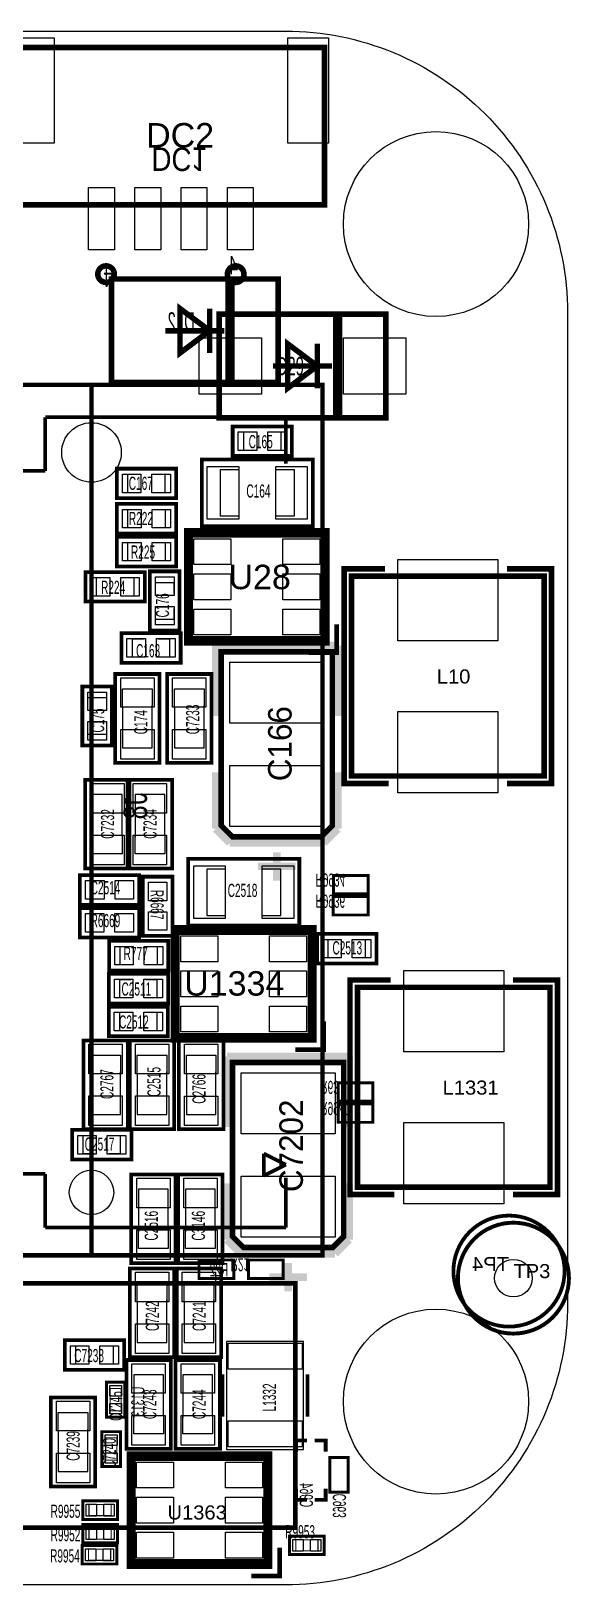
# Model space of a CAD drawing. Extents: x -3.1 to 73.5, y -0.1 to 42.
# Drawn here: x 58.92 to 73.5, y 0 to 42 of the extents above; entities that cross this region are included whole.
import ezdxf

# ---------------------------------------------------------------- set-up
doc = ezdxf.new("R2010")
doc.units = 0
for name, color, linetype in [('BG_OUTLINE', 7, 'CONTINUOUS'), ('PG_ASSEMBLY_TOP', 111, 'CONTINUOUS'), ('PG_SILKSCREEN_BOTTOM', 140, 'CONTINUOUS'), ('PG_SILKSCREEN_TOP', 254, 'CONTINUOUS'), ('PIN_TOP', 141, 'CONTINUOUS'), ('RD_SILKSCREEN_BOTTOM', 80, 'CONTINUOUS'), ('RD_SILKSCREEN_TOP', 230, 'CONTINUOUS')]:
    doc.layers.add(name, color=color, linetype=linetype)

msp = doc.modelspace()

# ---------------------------------------------------------------- linework, layer by layer
at = {"layer": 'BG_OUTLINE'}
msp.add_lwpolyline([(8.1534, 41.9989), (65.78854, 41.9989, -0.414214), (73.40854, 34.3789), (73.40854, 7.62, -0.414214), (65.78854, 0), (7.62, 0, -0.414214), (0, 7.62), (0, 34.3789, -0.414214), (7.62, 41.9989), (8.1534, 41.9989)], format="xyb", dxfattribs=at)
msp.add_lwpolyline([(8.1534, 41.9989), (65.78854, 41.9989, -0.414214), (73.40854, 34.3789), (73.40854, 7.62, -0.414214), (65.78854, 0), (7.62, 0, -0.414214), (0, 7.62), (0, 34.3789, -0.414214), (7.62, 41.9989)], format="xyb", close=True, dxfattribs=at)
msp.add_lwpolyline([(8.1534, 41.9989), (65.78854, 41.9989, -0.414214), (73.40854, 34.3789), (73.40854, 7.62, -0.414214), (65.78854, 0), (7.62, 0, -0.414214), (0, 7.62), (0, 34.3789, -0.414214), (7.62, 41.9989)], format="xyb", close=True, dxfattribs=at)
msp.add_lwpolyline([(8.1534, 41.9989), (65.78854, 41.9989, -0.414214), (73.40854, 34.3789), (73.40854, 7.62, -0.414214), (65.78854, 0), (7.62, 0, -0.414214), (0, 7.62), (0, 34.3789, -0.414214), (7.62, 41.9989)], format="xyb", close=True, dxfattribs=at)
at = {"layer": 'PG_ASSEMBLY_TOP'}
for points in [[(68.500828, 34.346337), (64.000812, 34.346337), (64.000812, 31.546343), (68.500828, 31.546343), (68.500828, 34.346337)], [(64.965529, 30.665445), (64.665835, 30.665445), (64.665835, 31.163235)], [(64.665835, 31.163235), (64.965529, 31.163235)], [(65.366951, 31.163235), (65.666645, 31.163235), (65.666645, 30.665445), (65.366951, 30.665445)], [(61.836249, 29.522445), (61.536555, 29.522445), (61.536555, 30.020235)], [(61.536555, 30.020235), (61.836249, 30.020235)], [(62.237671, 30.020235), (62.537365, 30.020235), (62.537365, 29.522445), (62.237671, 29.522445)], [(64.531621, 30.142332), (64.031622, 30.142332), (64.031622, 28.892348)], [(65.531619, 28.892348), (66.031618, 28.892348), (66.031618, 30.142332), (65.531619, 30.142332)], [(61.838789, 28.569945), (61.539095, 28.569945), (61.539095, 29.067735)], [(61.539095, 29.067735), (61.838789, 29.067735)], [(62.240211, 29.067735), (62.539905, 29.067735), (62.539905, 28.569945), (62.240211, 28.569945)], [(64.031622, 28.892348), (64.531621, 28.892348)], [(61.838789, 27.680945), (61.539095, 27.680945), (61.539095, 28.178735), (61.838789, 28.178735)], [(62.240211, 28.178735), (62.539905, 28.178735), (62.539905, 27.680945)], [(62.539905, 27.680945), (62.240211, 27.680945)], [(60.992969, 26.728445), (60.693275, 26.728445), (60.693275, 27.226235)], [(60.693275, 27.226235), (60.992969, 27.226235)], [(61.394391, 27.226235), (61.694085, 27.226235), (61.694085, 26.728445), (61.394391, 26.728445)], [(62.283365, 26.797051), (62.283365, 27.096745), (62.781155, 27.096745)], [(62.781155, 27.096745), (62.781155, 26.797051)], [(62.781155, 26.395629), (62.781155, 26.095935), (62.283365, 26.095935), (62.283365, 26.395629)], [(61.960709, 25.077445), (61.661015, 25.077445), (61.661015, 25.575235), (61.960709, 25.575235)], [(62.362131, 25.575235), (62.661825, 25.575235), (62.661825, 25.077445)], [(62.661825, 25.077445), (62.362131, 25.077445)], [(60.457105, 23.685551), (60.457105, 23.985245), (60.954895, 23.985245)], [(60.954895, 23.985245), (60.954895, 23.685551)], [(61.393121, 23.721339), (61.393121, 24.221338), (62.193119, 24.221338), (62.193119, 23.721339)], [(62.795201, 23.721339), (62.795201, 24.221338), (63.595199, 24.221338), (63.595199, 23.721339)], [(61.393121, 23.721339), (61.393121, 22.621342), (62.193119, 22.621342), (62.193119, 23.771352)], [(62.795201, 23.721339), (62.795201, 22.621342), (63.595199, 22.621342), (63.595199, 23.771352)], [(60.954895, 23.284129), (60.954895, 22.984435), (60.457105, 22.984435), (60.457105, 23.284129)], [(61.382859, 20.263841), (61.382859, 21.363838), (60.582861, 21.363838), (60.582861, 20.213828)], [(62.530939, 20.263841), (62.530939, 21.363838), (61.730941, 21.363838), (61.730941, 20.213828)], [(61.382859, 20.263841), (61.382859, 19.763842), (60.582861, 19.763842), (60.582861, 20.263841)], [(62.530939, 20.263841), (62.530939, 19.763842), (61.730941, 19.763842), (61.730941, 20.263841)], [(64.165836, 19.347332), (63.665862, 19.347332), (63.665862, 18.097322)], [(65.165859, 18.097322), (65.665858, 18.097348), (65.665858, 19.347358), (65.165859, 19.347332)], [(63.665862, 18.097322), (64.165861, 18.097348)], [(61.627969, 16.75892), (61.328275, 16.75892), (61.328275, 17.256735), (61.627969, 17.256735)], [(62.029391, 17.256735), (62.329085, 17.256735), (62.329085, 16.75892)], [(67.246449, 16.949445), (66.946755, 16.94942), (66.946755, 17.447235)], [(66.946755, 17.447235), (67.246449, 17.447235)], [(67.647845, 17.447235), (67.947591, 17.447235), (67.947591, 16.94942), (67.647845, 16.94942)], [(62.329085, 16.75892), (62.029391, 16.75892)], [(61.620349, 15.869945), (61.320655, 15.869945), (61.320655, 16.36776), (61.620349, 16.36776)], [(62.021745, 16.36776), (62.321465, 16.36776), (62.321465, 15.869945)], [(62.321465, 15.869945), (62.021745, 15.869945)], [(61.617809, 14.980945), (61.318115, 14.980945), (61.318115, 15.478735), (61.617809, 15.478735)], [(62.019205, 15.478735), (62.3189, 15.478735), (62.3189, 14.980945)], [(62.3189, 14.980945), (62.019205, 14.980945)], [(60.534601, 13.815339), (60.534601, 14.315338), (61.334599, 14.315338), (61.334599, 13.815339)], [(61.789361, 13.815339), (61.789361, 14.315364), (62.589359, 14.315364), (62.589359, 13.815339)], [(63.115241, 13.814831), (63.115241, 14.314856), (63.915239, 14.314856), (63.915239, 13.814831)], [(60.534601, 13.815339), (60.534601, 12.715342), (61.334599, 12.715342), (61.334599, 13.865352)], [(61.789361, 13.815339), (61.789361, 12.715342), (62.589359, 12.715342), (62.589359, 13.865352)], [(63.115241, 13.814831), (63.115241, 12.714834), (63.915239, 12.714834), (63.915239, 13.864844)], [(60.629775, 11.648465), (60.330055, 11.648465), (60.330055, 12.146255), (60.629775, 12.146255)], [(61.031171, 12.146255), (61.330865, 12.146255), (61.330865, 11.648465)], [(61.330865, 11.648465), (61.031171, 11.648465)], [(62.624919, 9.595841), (62.624919, 10.695838), (61.824921, 10.695838), (61.824921, 9.545828)], [(63.894919, 9.595841), (63.894919, 10.695838), (63.094921, 10.695838), (63.094921, 9.545828)], [(62.624919, 9.595841), (62.624919, 9.095842), (61.824921, 9.095842), (61.824921, 9.595841)], [(63.894919, 9.595841), (63.894919, 9.095842), (63.094921, 9.095842), (63.094921, 9.595841)], [(61.789361, 7.655839), (61.789361, 8.155838), (62.589359, 8.155838), (62.589359, 7.655839)], [(63.054281, 7.655839), (63.054281, 8.155838), (63.854279, 8.155838), (63.854279, 7.655839)], [(61.789361, 7.655839), (61.789361, 6.555842), (62.589359, 6.555842), (62.589359, 7.705852)], [(63.054281, 7.655839), (63.054281, 6.555842), (63.854279, 6.555842), (63.854279, 7.705852)], [(60.434169, 5.963945), (60.134475, 5.963945), (60.134475, 6.461735), (60.434169, 6.461735)], [(60.835591, 6.461735), (61.135285, 6.461735), (61.135285, 5.963945)], [(61.135285, 5.963945), (60.835591, 5.963945)], [(62.495379, 4.579341), (62.495379, 5.679338), (61.695381, 5.679338), (61.695381, 4.529328)], [(63.823799, 4.579341), (63.823799, 5.679338), (63.023801, 5.679338), (63.023801, 4.529328)], [(59.655761, 4.163339), (59.655761, 4.663338), (60.455759, 4.663338), (60.455759, 4.163339)], [(59.655761, 4.163339), (59.655761, 3.063342), (60.455759, 3.063342), (60.455759, 4.213352)], [(62.495379, 4.579341), (62.495379, 4.079342), (61.695381, 4.079342), (61.695381, 4.579341)], [(63.823799, 4.579341), (63.823799, 4.079342), (63.023801, 4.079342), (63.023801, 4.579341)]]:
    msp.add_lwpolyline(points, dxfattribs=at)
for points, const_width in [([(64.366242, 31.314339), (65.966238, 31.314339), (65.966238, 30.514341), (64.366242, 30.514341), (64.366242, 31.314339)], 0.1), ([(66.531617, 28.617342), (63.531623, 28.617342), (63.531623, 30.417338), (66.531617, 30.417338), (66.531617, 28.617342)], 0.1), ([(61.236962, 30.171339), (62.836958, 30.171339), (62.836958, 29.371341), (61.236962, 29.371341), (61.236962, 30.171339)], 0.1), ([(61.239502, 29.218839), (62.839498, 29.218839), (62.839498, 28.418841), (61.239502, 28.418841), (61.239502, 29.218839)], 0.1), ([(62.839498, 27.529841), (61.239502, 27.529841), (61.239502, 28.329839), (62.839498, 28.329839), (62.839498, 27.529841)], 0.1), ([(63.218924, 25.577343), (66.818916, 25.577343), (66.818916, 28.377337), (63.218924, 28.377337), (63.218924, 25.577343)], 0.150012), ([(60.393682, 27.377339), (61.993678, 27.377339), (61.993678, 26.577341), (60.393682, 26.577341), (60.393682, 27.377339)], 0.1), ([(62.932259, 27.396338), (62.932259, 25.796342), (62.132261, 25.796342), (62.132261, 27.396338), (62.932259, 27.396338)], 0.1), ([(67.577665, 27.264335), (72.777655, 27.264335), (72.777655, 21.864345), (67.577665, 21.864345), (67.577665, 27.264335)], 0.150012), ([(62.961418, 24.926341), (61.361422, 24.926341), (61.361422, 25.726339), (62.961418, 25.726339), (62.961418, 24.926341)], 0.1), ([(64.057403, 20.522844), (64.057403, 25.222835), (67.057397, 25.222835), (67.057397, 20.522844), (66.757398, 20.222845), (64.357402, 20.222845), (64.057403, 20.522844)], 0.150012), ([(61.193121, 22.221342), (61.193121, 24.621338), (62.393119, 24.621338), (62.393119, 22.221342), (61.193121, 22.221342)], 0.1), ([(62.595201, 22.221342), (62.595201, 24.621338), (63.795199, 24.621338), (63.795199, 22.221342), (62.595201, 22.221342)], 0.1), ([(61.105999, 24.284838), (61.105999, 22.684842), (60.306001, 22.684842), (60.306001, 24.284838), (61.105999, 24.284838)], 0.1), ([(61.582859, 21.763838), (61.582859, 19.363842), (60.382861, 19.363842), (60.382861, 21.763838), (61.582859, 21.763838)], 0.1), ([(62.730939, 21.763838), (62.730939, 19.363842), (61.530941, 19.363842), (61.530941, 21.763838), (62.730939, 21.763838)], 0.1), ([(66.165857, 17.822342), (63.165863, 17.822367), (63.165863, 19.622364), (66.165857, 19.622338), (66.165857, 17.822342)], 0.1), ([(60.241282, 19.185839), (61.841278, 19.185839), (61.841278, 18.385841), (60.241282, 18.385841), (60.241282, 19.185839)], 0.1), ([(61.939221, 17.543882), (61.939221, 19.143878), (62.739219, 19.143878), (62.739219, 17.543882), (61.939221, 17.543882)], 0.1), ([(60.238742, 18.296839), (61.838738, 18.296839), (61.838738, 17.496841), (60.238742, 17.496841), (60.238742, 18.296839)], 0.1), ([(62.863298, 14.845335), (66.463316, 14.845335), (66.463316, 17.645329), (62.863298, 17.645329), (62.863298, 14.845335)], 0.150012), ([(66.647162, 17.598339), (68.247158, 17.598339), (68.247158, 16.798341), (66.647162, 16.798341), (66.647162, 17.598339)], 0.1), ([(62.628678, 16.607815), (61.028682, 16.607815), (61.028682, 17.407839), (62.628678, 17.407839), (62.628678, 16.607815)], 0.1), ([(62.621058, 15.718841), (61.021062, 15.718841), (61.021062, 16.518839), (62.621058, 16.518839), (62.621058, 15.718841)], 0.1), ([(67.735145, 16.151835), (72.935135, 16.151835), (72.935135, 10.751845), (67.735145, 10.751845), (67.735145, 16.151835)], 0.150012), ([(62.618518, 14.829841), (61.018522, 14.829841), (61.018522, 15.629839), (62.618518, 15.629839), (62.618518, 14.829841)], 0.1), ([(60.334601, 12.315342), (60.334601, 14.715338), (61.534599, 14.715338), (61.534599, 12.315342), (60.334601, 12.315342)], 0.1), ([(61.589361, 12.315342), (61.589361, 14.715363), (62.789359, 14.715363), (62.789359, 12.315342), (61.589361, 12.315342)], 0.1), ([(62.915241, 12.314834), (62.915241, 14.714855), (64.115239, 14.714855), (64.115239, 12.314834), (62.915241, 12.314834)], 0.1), ([(64.362203, 9.417964), (64.362203, 14.117955), (67.362197, 14.117955), (67.362197, 9.417964), (67.062198, 9.117965), (64.662202, 9.117965), (64.362203, 9.417964)], 0.150012), ([(61.630458, 11.497361), (60.030462, 11.497361), (60.030462, 12.297359), (61.630458, 12.297359), (61.630458, 11.497361)], 0.1), ([(62.824919, 11.095838), (62.824919, 8.695842), (61.624921, 8.695842), (61.624921, 11.095838), (62.824919, 11.095838)], 0.1), ([(64.094919, 11.095838), (64.094919, 8.695842), (62.894921, 8.695842), (62.894921, 11.095838), (64.094919, 11.095838)], 0.1), ([(61.589361, 6.155842), (61.589361, 8.555838), (62.789359, 8.555838), (62.789359, 6.155842), (61.589361, 6.155842)], 0.1), ([(62.854281, 6.155842), (62.854281, 8.555838), (64.054279, 8.555838), (64.054279, 6.155842), (62.854281, 6.155842)], 0.1), ([(61.434878, 5.812841), (59.834882, 5.812841), (59.834882, 6.612839), (61.434878, 6.612839), (61.434878, 5.812841)], 0.1), ([(62.695379, 6.079338), (62.695379, 3.679342), (61.495381, 3.679342), (61.495381, 6.079338), (62.695379, 6.079338)], 0.1), ([(64.023799, 6.079338), (64.023799, 3.679342), (62.823801, 3.679342), (62.823801, 6.079338), (64.023799, 6.079338)], 0.1), ([(59.455761, 2.663342), (59.455761, 5.063338), (60.655759, 5.063338), (60.655759, 2.663342), (59.455761, 2.663342)], 0.1), ([(61.056368, 5.306339), (61.056368, 4.706341), (61.356392, 4.706341), (61.356392, 5.306339), (61.056368, 5.306339)], 0.029997), ([(61.237012, 3.372841), (61.237012, 3.972839), (60.936988, 3.972839), (60.936988, 3.372841), (61.237012, 3.372841)], 0.029997), ([(61.672064, 0.621843), (65.272056, 0.621843), (65.272056, 3.421837), (61.672064, 3.421837), (61.672064, 0.621843)], 0.150012), ([(61.087279, 2.171852), (60.487281, 2.171852), (60.487281, 1.871828), (61.087279, 1.871828), (61.087279, 2.171852)], 0.029997), ([(61.087279, 1.536852), (60.487281, 1.536852), (60.487281, 1.236828), (61.087279, 1.236828), (61.087279, 1.536852)], 0.029997), ([(61.072039, 0.965352), (60.472041, 0.965352), (60.472041, 0.665328), (61.072039, 0.665328), (61.072039, 0.965352)], 0.029997), ([(66.670199, 1.219352), (66.070201, 1.219352), (66.070201, 0.919328), (66.670199, 0.919328), (66.670199, 1.219352)], 0.029997)]:
    msp.add_lwpolyline(points, dxfattribs=dict(at, const_width=const_width))
at = {"layer": 'PG_ASSEMBLY_TOP', "const_width": 0.1016}
msp.add_lwpolyline([(73.444379, 8.292033, 1), (70.450177, 8.292033, 1), (73.444379, 8.292033)], format="xyb", dxfattribs=at)
at = {"layer": 'PG_ASSEMBLY_TOP'}
msp.add_lwpolyline([(66.2813, 3.66014), (66.2813, 6.58114), (64.1985, 6.58114), (64.1985, 3.66014)], close=True, dxfattribs=at)
at = {"layer": 'PG_SILKSCREEN_BOTTOM'}
for points, const_width in [([(58.547356, 41.55407), (66.847364, 41.55407), (66.847364, 37.304066), (58.547356, 37.304066), (58.547356, 41.55407)], 0.150012), ([(57.303594, 37.249557), (7.123608, 37.249557), (7.123608, 3.969563), (57.563588, 3.969563), (57.563588, 8.909558), (60.5536, 8.909558), (60.5536, 32.439559), (57.303594, 32.439559), (57.303594, 37.249557)], 0.11999), ([(65.595068, 32.498868), (61.095052, 32.498843), (61.095077, 35.298837), (65.595068, 35.298837), (65.595068, 32.498868)], 0.150012), ([(64.245084, 35.298863), (64.245084, 32.498843)], 0.150012), ([(64.345058, 35.298837), (64.345083, 32.498843)], 0.150012), ([(62.945086, 33.298867), (62.945086, 34.498839), (63.745085, 33.89884), (62.945086, 33.298867)], 0.150012), ([(63.745085, 34.498839), (63.745085, 33.298867)], 0.150012), ([(62.545062, 33.89884), (64.145058, 33.89884)], 0.150012), ([(60.5536, 32.439559), (66.793593, 32.439559), (66.793593, 8.909558), (60.293606, 8.909558)], 0.11999), ([(59.30359, 31.559551), (59.30359, 30.109566)], 0.1), ([(65.803602, 31.559551), (59.30359, 31.559551)], 0.1), ([(65.803602, 30.309566), (65.803602, 31.559551)], 0.1), ([(59.30359, 30.109566), (58.053605, 30.109566)], 0.1), ([(68.026051, 18.678652), (67.086048, 18.678652), (67.086048, 19.178676), (68.026051, 19.178676), (68.026051, 18.678652), (67.746042, 18.678652)], 0.08001), ([(67.086048, 19.088659), (67.086048, 19.178676), (67.17604, 19.178676)], 0.08001), ([(67.936059, 19.178676), (68.026051, 19.178676), (68.026051, 19.088659)], 0.08001), ([(68.021835, 18.107152), (67.081832, 18.107152), (67.081832, 18.607176), (68.021835, 18.607176), (68.021835, 18.107152), (67.741825, 18.107152)], 0.08001), ([(67.081832, 18.517159), (67.081832, 18.607176), (67.171824, 18.607176)], 0.08001), ([(67.17604, 18.678652), (67.086048, 18.678652), (67.086048, 18.76867)], 0.08001), ([(67.931843, 18.607176), (68.021835, 18.607176), (68.021835, 18.517159)], 0.08001), ([(68.026051, 18.76867), (68.026051, 18.678652), (67.936059, 18.678652)], 0.08001), ([(67.171824, 18.107152), (67.081832, 18.107152), (67.081832, 18.19717)], 0.08001), ([(68.021835, 18.19717), (68.021835, 18.107152), (67.931843, 18.107152)], 0.08001), ([(68.153382, 13.074828), (67.213378, 13.074828), (67.213378, 13.574852), (68.153382, 13.574852), (68.153382, 13.074828), (67.873372, 13.074828)], 0.08001), ([(67.213378, 13.484835), (67.213378, 13.574852), (67.303371, 13.574852)], 0.08001), ([(68.063389, 13.574852), (68.153382, 13.574852), (68.153382, 13.484835)], 0.08001), ([(67.303371, 13.074828), (67.213378, 13.074828), (67.213378, 13.164845)], 0.08001), ([(68.153382, 12.503328), (67.213378, 12.503328), (67.213378, 13.003352), (68.153382, 13.003352), (68.153382, 12.503328), (67.873372, 12.503328)], 0.08001), ([(67.213378, 12.913335), (67.213378, 13.003352), (67.303371, 13.003352)], 0.08001), ([(68.153382, 13.164845), (68.153382, 13.074828), (68.063389, 13.074828)], 0.08001), ([(68.063389, 13.003352), (68.153382, 13.003352), (68.153382, 12.913335)], 0.08001), ([(67.303371, 12.503328), (67.213378, 12.503328), (67.213378, 12.593345)], 0.08001), ([(68.153382, 12.593345), (68.153382, 12.503328), (68.063389, 12.503328)], 0.08001), ([(65.203603, 11.059566), (65.203603, 11.659565)], 0.1), ([(65.203603, 11.659565), (65.803602, 11.359566)], 0.1), ([(65.803602, 11.359566), (65.203603, 11.059566)], 0.1), ([(59.30359, 11.109554), (58.053605, 11.109554)], 0.1), ([(59.30359, 9.659569), (59.30359, 11.109554)], 0.1), ([(65.803602, 11.009554), (65.803602, 9.659569)], 0.1), ([(65.803602, 9.659569), (59.30359, 9.659569)], 0.1), ([(64.396722, 8.282356), (63.456718, 8.282356), (63.456718, 8.78238), (64.396722, 8.78238), (64.396722, 8.282356), (64.116712, 8.282356)], 0.08001), ([(63.456718, 8.692363), (63.456718, 8.78238), (63.546711, 8.78238)], 0.08001), ([(64.306729, 8.78238), (64.396722, 8.78238), (64.396722, 8.692363)], 0.08001), ([(65.729714, 8.281848), (64.78971, 8.281848), (64.78971, 8.781872), (65.729714, 8.781872), (65.729714, 8.281848), (65.449704, 8.281848)], 0.08001), ([(64.78971, 8.691855), (64.78971, 8.781872), (64.879703, 8.781872)], 0.08001), ([(65.639721, 8.781872), (65.729714, 8.781872), (65.729714, 8.691855)], 0.08001), ([(63.546711, 8.282356), (63.456718, 8.282356), (63.456718, 8.372373)], 0.08001), ([(64.396722, 8.372373), (64.396722, 8.282356), (64.306729, 8.282356)], 0.08001), ([(64.879703, 8.281848), (64.78971, 8.281848), (64.78971, 8.371865)], 0.08001), ([(65.729714, 8.371865), (65.729714, 8.281848), (65.639721, 8.281848)], 0.08001), ([(57.672732, 8.15086), (57.672732, 1.54686), (66.054732, 1.54686), (66.054732, 8.15086), (57.672732, 8.15086), (57.672732, 7.89686)], 0.127), ([(66.37688, 3.901338), (66.076881, 3.901338), (66.076881, 3.601339)], 0.1), ([(66.876879, 3.601339), (66.876879, 3.901338), (66.57688, 3.901338)], 0.1), ([(67.486352, 3.444342), (67.486352, 2.504338), (66.986328, 2.504338), (66.986328, 3.444342), (67.486352, 3.444342), (67.486352, 3.164332)], 0.08001), ([(66.986328, 3.354349), (66.986328, 3.444342), (67.076345, 3.444342)], 0.08001), ([(67.396335, 3.444342), (67.486352, 3.444342), (67.486352, 3.354349)], 0.08001), ([(66.37688, 2.301342), (66.076881, 2.301342), (66.076881, 2.601341)], 0.1), ([(66.876879, 2.601341), (66.876879, 2.301342), (66.57688, 2.301342)], 0.1), ([(67.076345, 2.504338), (66.986328, 2.504338), (66.986328, 2.594331)], 0.08001), ([(67.486352, 2.594331), (67.486352, 2.504338), (67.396335, 2.504338)], 0.08001)]:
    msp.add_lwpolyline(points, dxfattribs=dict(at, const_width=const_width))
for points, const_width in [([(61.170871, 35.429063, 0.999987), (60.723856, 35.429063, 1.000013), (61.170871, 35.429063)], 0.150089), ([(73.328809, 8.482533, 1), (70.326987, 8.482533, 1), (73.328809, 8.482533)], 0.1016)]:
    msp.add_lwpolyline(points, format="xyb", dxfattribs=dict(at, const_width=const_width))
at = {"layer": 'PG_SILKSCREEN_TOP'}
for points, const_width in [([(66.847364, 41.55407), (58.547356, 41.55407), (58.547356, 37.304066), (66.847364, 37.304066), (66.847364, 41.55407)], 0.150012), ([(68.500828, 34.346337), (64.000812, 34.346337), (64.000812, 31.546343), (68.500828, 31.546343), (68.500828, 34.346337)], 0.150012), ([(67.150818, 31.546343), (67.150818, 34.346337)], 0.150012), ([(67.250818, 31.546343), (67.250818, 34.346337)], 0.150012), ([(65.850821, 33.546339), (65.850821, 32.346341), (66.650819, 32.94634), (65.850821, 33.546339)], 0.150012), ([(66.650819, 32.346341), (66.650819, 33.546339)], 0.150012), ([(65.450822, 32.94634), (67.050818, 32.94634)], 0.150012), ([(64.666241, 31.314339), (64.366242, 31.314339), (64.366242, 31.01434)], 0.1), ([(65.666239, 31.314339), (65.966238, 31.314339), (65.966238, 31.01434)], 0.1), ([(64.366242, 30.81434), (64.366242, 30.514341), (64.666241, 30.514341)], 0.1), ([(65.966238, 30.81434), (65.966238, 30.514341), (65.666239, 30.514341)], 0.1), ([(64.131622, 30.417338), (63.531623, 30.417338), (63.531623, 29.817339)], 0.1), ([(65.931618, 30.417338), (66.531617, 30.417338), (66.531617, 29.817339)], 0.1), ([(61.536961, 30.171339), (61.236962, 30.171339), (61.236962, 29.87134)], 0.1), ([(62.536959, 30.171339), (62.836958, 30.171339), (62.836958, 29.87134)], 0.1), ([(61.236962, 29.67134), (61.236962, 29.371341), (61.536961, 29.371341)], 0.1), ([(62.836958, 29.67134), (62.836958, 29.371341), (62.536959, 29.371341)], 0.1), ([(61.539501, 29.218839), (61.239502, 29.218839), (61.239502, 28.91884)], 0.1), ([(62.539499, 29.218839), (62.839498, 29.218839), (62.839498, 28.91884)], 0.1), ([(64.131622, 28.617342), (63.531623, 28.617342), (63.531623, 29.217341)], 0.1), ([(65.931618, 28.617342), (66.531617, 28.617342), (66.531617, 29.217341)], 0.1), ([(61.239502, 28.71884), (61.239502, 28.418841), (61.539501, 28.418841)], 0.1), ([(62.839498, 28.71884), (62.839498, 28.418841), (62.539499, 28.418841)], 0.1), ([(64.12992, 25.45334), (66.92392, 25.45334), (66.92392, 28.50134), (63.11392, 28.50134), (63.11392, 25.45334), (64.12992, 25.45334)], 0.127), ([(61.239502, 28.02984), (61.239502, 28.329839), (61.539501, 28.329839)], 0.1), ([(62.839498, 28.02984), (62.839498, 28.329839), (62.539499, 28.329839)], 0.1), ([(61.539501, 27.529841), (61.239502, 27.529841), (61.239502, 27.82984)], 0.1), ([(62.539499, 27.529841), (62.839498, 27.529841), (62.839498, 27.82984)], 0.1), ([(60.693681, 27.377339), (60.393682, 27.377339), (60.393682, 27.07734)], 0.1), ([(61.693679, 27.377339), (61.993678, 27.377339), (61.993678, 27.07734)], 0.1), ([(62.43226, 27.396338), (62.132261, 27.396338), (62.132261, 27.096339)], 0.1), ([(62.932259, 27.096339), (62.932259, 27.396338), (62.63226, 27.396338)], 0.1), ([(68.477663, 27.464334), (67.377666, 27.464334), (67.377666, 21.664346), (68.577663, 21.664346)], 0.150012), ([(71.777657, 27.464334), (72.977654, 27.464334), (72.977654, 21.664346), (71.777657, 21.664346)], 0.150012), ([(60.393682, 26.87734), (60.393682, 26.577341), (60.693681, 26.577341)], 0.1), ([(61.993678, 26.87734), (61.993678, 26.577341), (61.693679, 26.577341)], 0.1), ([(62.43226, 25.796342), (62.132261, 25.796342), (62.132261, 26.096341)], 0.1), ([(62.932259, 26.096341), (62.932259, 25.796342), (62.63226, 25.796342)], 0.1), ([(61.361422, 25.42634), (61.361422, 25.726339), (61.661421, 25.726339)], 0.1), ([(62.961418, 25.42634), (62.961418, 25.726339), (62.661419, 25.726339)], 0.1), ([(66.41592, 25.19934), (67.17792, 25.19934), (67.17792, 25.96134)], 0.127), ([(61.661421, 24.926341), (61.361422, 24.926341), (61.361422, 25.22634)], 0.1), ([(62.661419, 24.926341), (62.961418, 24.926341), (62.961418, 25.22634)], 0.1), ([(63.9064, 23.48484), (63.9064, 25.38984)], 0.2032), ([(63.9064, 25.38984), (67.2084, 25.38984)], 0.2032), ([(67.2084, 25.38984), (67.2084, 23.48484)], 0.2032), ([(61.193121, 24.121339), (61.193121, 24.621338), (61.69312, 24.621338)], 0.1), ([(61.89312, 24.621338), (62.393119, 24.621338), (62.393119, 24.121339)], 0.1), ([(62.595201, 24.121339), (62.595201, 24.621338), (63.0952, 24.621338)], 0.1), ([(63.2952, 24.621338), (63.795199, 24.621338), (63.795199, 24.121339)], 0.1), ([(60.606, 24.284838), (60.306001, 24.284838), (60.306001, 23.984839)], 0.1), ([(61.105999, 23.984839), (61.105999, 24.284838), (60.806, 24.284838)], 0.1), ([(60.606, 22.684842), (60.306001, 22.684842), (60.306001, 22.984841)], 0.1), ([(61.105999, 22.984841), (61.105999, 22.684842), (60.806, 22.684842)], 0.1), ([(61.193121, 22.721341), (61.193121, 22.221342), (61.69312, 22.221342)], 0.1), ([(61.89312, 22.221342), (62.393119, 22.221342), (62.393119, 22.721341)], 0.1), ([(62.595201, 22.721341), (62.595201, 22.221342), (63.0952, 22.221342)], 0.1), ([(63.2952, 22.221342), (63.795199, 22.221342), (63.795199, 22.721341)], 0.1), ([(63.9064, 21.96084), (63.9064, 20.43684)], 0.2032), ([(67.2084, 20.43684), (67.2084, 21.96084)], 0.2032), ([(60.88286, 21.763838), (60.382861, 21.763838), (60.382861, 21.263839)], 0.1), ([(61.582859, 21.263839), (61.582859, 21.763838), (61.08286, 21.763838)], 0.1), ([(62.03094, 21.763838), (61.530941, 21.763838), (61.530941, 21.263839)], 0.1), ([(62.730939, 21.263839), (62.730939, 21.763838), (62.23094, 21.763838)], 0.1), ([(63.9064, 20.43684), (64.2874, 20.05584)], 0.2032), ([(66.8274, 20.05584), (67.2084, 20.43684)], 0.2032), ([(60.88286, 19.363842), (60.382861, 19.363842), (60.382861, 19.863841)], 0.1), ([(61.582859, 19.863841), (61.582859, 19.363842), (61.08286, 19.363842)], 0.1), ([(62.03094, 19.363842), (61.530941, 19.363842), (61.530941, 19.863841)], 0.1), ([(62.730939, 19.863841), (62.730939, 19.363842), (62.23094, 19.363842)], 0.1), ([(64.2874, 20.05584), (66.8274, 20.05584)], 0.2032), ([(65.5574, 19.80184), (65.5574, 19.03984)], 0.2032), ([(63.765862, 19.622338), (63.165863, 19.622364), (63.165863, 19.022339)], 0.1), ([(65.0494, 19.42084), (66.0654, 19.42084)], 0.2032), ([(65.565858, 19.622338), (66.165857, 19.622338), (66.165857, 19.022365)], 0.1), ([(60.541281, 19.185839), (60.241282, 19.185839), (60.241282, 18.88584)], 0.1), ([(61.541279, 19.185839), (61.841278, 19.185839), (61.841278, 18.88584)], 0.1), ([(61.939221, 18.843879), (61.939221, 19.143878), (62.23922, 19.143878)], 0.1), ([(62.43922, 19.143878), (62.739219, 19.143878), (62.739219, 18.843879)], 0.1), ([(60.241282, 18.68584), (60.241282, 18.385841), (60.541281, 18.385841)], 0.1), ([(61.841278, 18.68584), (61.841278, 18.385841), (61.541279, 18.385841)], 0.1), ([(60.538741, 18.296839), (60.238742, 18.296839), (60.238742, 17.99684)], 0.1), ([(61.538739, 18.296839), (61.838738, 18.296839), (61.838738, 17.99684)], 0.1), ([(63.765862, 17.822342), (63.165863, 17.822367), (63.165863, 18.422341)], 0.1), ([(65.565858, 17.822367), (66.165857, 17.822342), (66.165832, 18.422341)], 0.1), ([(60.238742, 17.79684), (60.238742, 17.496841), (60.538741, 17.496841)], 0.1), ([(61.838738, 17.79684), (61.838738, 17.496841), (61.538739, 17.496841)], 0.1), ([(61.939221, 17.843881), (61.939221, 17.543882), (62.23922, 17.543882)], 0.1), ([(62.43922, 17.543882), (62.739219, 17.543882), (62.739219, 17.843881)], 0.1), ([(63.77432, 14.721332), (66.56832, 14.721332), (66.56832, 17.769332), (62.75832, 17.769332), (62.75832, 14.721332), (63.77432, 14.721332)], 0.127), ([(66.947161, 17.598314), (66.647162, 17.598339), (66.647162, 17.29834)], 0.1), ([(67.947159, 17.598314), (68.247158, 17.598339), (68.247158, 17.29834)], 0.1), ([(61.028682, 17.10784), (61.028682, 17.407839), (61.328681, 17.407839)], 0.1), ([(62.628678, 17.10784), (62.628678, 17.407839), (62.328679, 17.407839)], 0.1), ([(61.328681, 16.607815), (61.028682, 16.607815), (61.028682, 16.907815)], 0.1), ([(62.328679, 16.607815), (62.628678, 16.607815), (62.628678, 16.907815)], 0.1), ([(66.647162, 17.098315), (66.647162, 16.798341), (66.947161, 16.798341)], 0.1), ([(68.247158, 17.098315), (68.247158, 16.798341), (67.947159, 16.798341)], 0.1), ([(61.021062, 16.21884), (61.021062, 16.518839), (61.321061, 16.518839)], 0.1), ([(62.621058, 16.21884), (62.621058, 16.518839), (62.321059, 16.518839)], 0.1), ([(68.635143, 16.351834), (67.535146, 16.351834), (67.535146, 10.551846), (68.735143, 10.551846)], 0.150012), ([(71.935137, 16.351834), (73.135134, 16.351834), (73.135134, 10.551846), (71.935137, 10.551846)], 0.150012), ([(61.321061, 15.718841), (61.021062, 15.718841), (61.021062, 16.01884)], 0.1), ([(62.321059, 15.718841), (62.621058, 15.718841), (62.621058, 16.01884)], 0.1), ([(61.018522, 15.32984), (61.018522, 15.629839), (61.318521, 15.629839)], 0.1), ([(62.618518, 15.32984), (62.618518, 15.629839), (62.318519, 15.629839)], 0.1), ([(61.318521, 14.829841), (61.018522, 14.829841), (61.018522, 15.12984)], 0.1), ([(62.318519, 14.829841), (62.618518, 14.829841), (62.618518, 15.12984)], 0.1), ([(66.06032, 14.467332), (66.82232, 14.467332), (66.82232, 15.229332)], 0.127), ([(60.334601, 14.215339), (60.334601, 14.715338), (60.8346, 14.715338)], 0.1), ([(61.0346, 14.715338), (61.534599, 14.715338), (61.534599, 14.215339)], 0.1), ([(61.589361, 14.215339), (61.589361, 14.715363), (62.08936, 14.715363)], 0.1), ([(62.28936, 14.715363), (62.789359, 14.715363), (62.789359, 14.215339)], 0.1), ([(62.915241, 14.214831), (62.915241, 14.714855), (63.41524, 14.714855)], 0.1), ([(63.61524, 14.714855), (64.115239, 14.714855), (64.115239, 14.214831)], 0.1), ([(64.2112, 12.37996), (64.2112, 14.28496)], 0.2032), ([(64.2112, 14.28496), (67.5132, 14.28496)], 0.2032), ([(67.5132, 14.28496), (67.5132, 12.37996)], 0.2032), ([(60.334601, 12.815341), (60.334601, 12.315342), (60.8346, 12.315342)], 0.1), ([(61.0346, 12.315342), (61.534599, 12.315342), (61.534599, 12.815341)], 0.1), ([(61.589361, 12.815341), (61.589361, 12.315342), (62.08936, 12.315342)], 0.1), ([(62.28936, 12.315342), (62.789359, 12.315342), (62.789359, 12.815341)], 0.1), ([(62.915241, 12.814833), (62.915241, 12.314834), (63.41524, 12.314834)], 0.1), ([(63.61524, 12.314834), (64.115239, 12.314834), (64.115239, 12.814833)], 0.1), ([(60.030462, 11.99736), (60.030462, 12.297359), (60.330461, 12.297359)], 0.1), ([(61.630458, 11.99736), (61.630458, 12.297359), (61.330459, 12.297359)], 0.1), ([(60.330461, 11.497361), (60.030462, 11.497361), (60.030462, 11.79736)], 0.1), ([(61.330459, 11.497361), (61.630458, 11.497361), (61.630458, 11.79736)], 0.1), ([(62.12492, 11.095838), (61.624921, 11.095838), (61.624921, 10.595839)], 0.1), ([(62.824919, 10.595839), (62.824919, 11.095838), (62.32492, 11.095838)], 0.1), ([(63.39492, 11.095838), (62.894921, 11.095838), (62.894921, 10.595839)], 0.1), ([(64.094919, 10.595839), (64.094919, 11.095838), (63.59492, 11.095838)], 0.1), ([(64.2112, 10.85596), (64.2112, 9.33196)], 0.2032), ([(67.5132, 9.33196), (67.5132, 10.85596)], 0.2032), ([(62.12492, 8.695842), (61.624921, 8.695842), (61.624921, 9.195841)], 0.1), ([(62.824919, 9.195841), (62.824919, 8.695842), (62.32492, 8.695842)], 0.1), ([(63.39492, 8.695842), (62.894921, 8.695842), (62.894921, 9.195841)], 0.1), ([(64.094919, 9.195841), (64.094919, 8.695842), (63.59492, 8.695842)], 0.1), ([(64.2112, 9.33196), (64.5922, 8.95096)], 0.2032), ([(67.1322, 8.95096), (67.5132, 9.33196)], 0.2032), ([(64.5922, 8.95096), (67.1322, 8.95096)], 0.2032), ([(61.589361, 8.055839), (61.589361, 8.555838), (62.08936, 8.555838)], 0.1), ([(62.28936, 8.555838), (62.789359, 8.555838), (62.789359, 8.055839)], 0.1), ([(62.854281, 8.055839), (62.854281, 8.555838), (63.35428, 8.555838)], 0.1), ([(63.55428, 8.555838), (64.054279, 8.555838), (64.054279, 8.055839)], 0.1), ([(65.3542, 8.31596), (66.3702, 8.31596)], 0.2032), ([(65.8622, 8.69696), (65.8622, 7.93496)], 0.2032), ([(59.834882, 6.31284), (59.834882, 6.612839), (60.134881, 6.612839)], 0.1), ([(61.434878, 6.31284), (61.434878, 6.612839), (61.134879, 6.612839)], 0.1), ([(61.589361, 6.655841), (61.589361, 6.155842), (62.08936, 6.155842)], 0.1), ([(62.28936, 6.155842), (62.789359, 6.155842), (62.789359, 6.655841)], 0.1), ([(62.854281, 6.655841), (62.854281, 6.155842), (63.35428, 6.155842)], 0.1), ([(63.55428, 6.155842), (64.054279, 6.155842), (64.054279, 6.655841)], 0.1), ([(60.134881, 5.812841), (59.834882, 5.812841), (59.834882, 6.11284)], 0.1), ([(61.134879, 5.812841), (61.434878, 5.812841), (61.434878, 6.11284)], 0.1), ([(61.99538, 6.079338), (61.495381, 6.079338), (61.495381, 5.579339)], 0.1), ([(62.695379, 5.579339), (62.695379, 6.079338), (62.19538, 6.079338)], 0.1), ([(63.3238, 6.079338), (62.823801, 6.079338), (62.823801, 5.579339)], 0.1), ([(64.023799, 5.579339), (64.023799, 6.079338), (63.5238, 6.079338)], 0.1), ([(61.456392, 4.536338), (61.456392, 5.476342), (60.956368, 5.476342), (60.956368, 4.536338), (61.456392, 4.536338), (61.456392, 4.816348)], 0.08001), ([(61.046385, 5.476342), (60.956368, 5.476342), (60.956368, 5.386349)], 0.08001), ([(61.456392, 5.386349), (61.456392, 5.476342), (61.366375, 5.476342)], 0.08001), ([(64.089788, 4.548835), (64.089788, 5.689651)], 0.100101), ([(66.390012, 4.548835), (66.390012, 5.689651)], 0.100101), ([(59.455761, 4.563339), (59.455761, 5.063338), (59.95576, 5.063338)], 0.1), ([(60.15576, 5.063338), (60.655759, 5.063338), (60.655759, 4.563339)], 0.1), ([(60.956368, 4.626331), (60.956368, 4.536338), (61.046385, 4.536338)], 0.08001), ([(61.366375, 4.536338), (61.456392, 4.536338), (61.456392, 4.626331)], 0.08001), ([(61.99538, 3.679342), (61.495381, 3.679342), (61.495381, 4.179341)], 0.1), ([(62.695379, 4.179341), (62.695379, 3.679342), (62.19538, 3.679342)], 0.1), ([(63.3238, 3.679342), (62.823801, 3.679342), (62.823801, 4.179341)], 0.1), ([(64.023799, 4.179341), (64.023799, 3.679342), (63.5238, 3.679342)], 0.1), ([(60.836988, 4.142842), (60.836988, 3.202838), (61.337012, 3.202838), (61.337012, 4.142842), (60.836988, 4.142842), (60.836988, 3.862832)], 0.08001), ([(60.927005, 4.142842), (60.836988, 4.142842), (60.836988, 4.052849)], 0.08001), ([(61.337012, 4.052849), (61.337012, 4.142842), (61.246995, 4.142842)], 0.08001), ([(62.58306, 0.49784), (65.37706, 0.49784), (65.37706, 3.54584), (61.56706, 3.54584), (61.56706, 0.49784), (62.58306, 0.49784)], 0.127), ([(59.455761, 3.163341), (59.455761, 2.663342), (59.95576, 2.663342)], 0.1), ([(60.15576, 2.663342), (60.655759, 2.663342), (60.655759, 3.163341)], 0.1), ([(60.836988, 3.292831), (60.836988, 3.202838), (60.927005, 3.202838)], 0.08001), ([(61.246995, 3.202838), (61.337012, 3.202838), (61.337012, 3.292831)], 0.08001), ([(60.317278, 1.771828), (61.257282, 1.771828), (61.257282, 2.271852), (60.317278, 2.271852), (60.317278, 1.771828), (60.597288, 1.771828)], 0.08001), ([(60.407271, 2.271852), (60.317278, 2.271852), (60.317278, 2.181835)], 0.08001), ([(61.257282, 2.181835), (61.257282, 2.271852), (61.167289, 2.271852)], 0.08001), ([(60.317278, 1.861845), (60.317278, 1.771828), (60.407271, 1.771828)], 0.08001), ([(61.167289, 1.771828), (61.257282, 1.771828), (61.257282, 1.861845)], 0.08001), ([(60.317278, 1.136828), (61.257282, 1.136828), (61.257282, 1.636852), (60.317278, 1.636852), (60.317278, 1.136828), (60.597288, 1.136828)], 0.08001), ([(60.407271, 1.636852), (60.317278, 1.636852), (60.317278, 1.546835)], 0.08001), ([(60.317278, 1.226845), (60.317278, 1.136828), (60.407271, 1.136828)], 0.08001), ([(61.257282, 1.546835), (61.257282, 1.636852), (61.167289, 1.636852)], 0.08001), ([(61.167289, 1.136828), (61.257282, 1.136828), (61.257282, 1.226845)], 0.08001), ([(65.900198, 0.819328), (66.840202, 0.819328), (66.840202, 1.319352), (65.900198, 1.319352), (65.900198, 0.819328), (66.180208, 0.819328)], 0.08001), ([(65.990191, 1.319352), (65.900198, 1.319352), (65.900198, 1.229335)], 0.08001), ([(66.840202, 1.229335), (66.840202, 1.319352), (66.750209, 1.319352)], 0.08001), ([(60.302038, 0.565328), (61.242042, 0.565328), (61.242042, 1.065352), (60.302038, 1.065352), (60.302038, 0.565328), (60.582048, 0.565328)], 0.08001), ([(60.392031, 1.065352), (60.302038, 1.065352), (60.302038, 0.975335)], 0.08001), ([(61.242042, 0.975335), (61.242042, 1.065352), (61.152049, 1.065352)], 0.08001), ([(64.86906, 0.24384), (65.63106, 0.24384), (65.63106, 1.00584)], 0.127), ([(65.900198, 0.909345), (65.900198, 0.819328), (65.990191, 0.819328)], 0.08001), ([(66.750209, 0.819328), (66.840202, 0.819328), (66.840202, 0.909345)], 0.08001), ([(60.302038, 0.655345), (60.302038, 0.565328), (60.392031, 0.565328)], 0.08001), ([(61.152049, 0.565328), (61.242042, 0.565328), (61.242042, 0.655345)], 0.08001)]:
    msp.add_lwpolyline(points, dxfattribs=dict(at, const_width=const_width))
for points, const_width in [([(64.670864, 35.429063, 0.999987), (64.223849, 35.429063, 1.000013), (64.670864, 35.429063)], 0.150089), ([(73.448189, 8.292033, 1), (70.446367, 8.292033, 1), (73.448189, 8.292033)], 0.1016)]:
    msp.add_lwpolyline(points, format="xyb", dxfattribs=dict(at, const_width=const_width))
at = {"layer": 'PIN_TOP'}
for points in [[(58.442352, 38.969036), (58.442352, 41.819043), (59.54235, 41.819043), (59.54235, 38.969036)], [(65.852345, 38.969036), (65.852345, 41.819043), (66.952343, 41.819043), (66.952343, 38.969036)], [(61.172357, 37.769063), (61.172357, 36.089057), (60.472358, 36.089057), (60.472358, 37.769063)], [(62.422367, 37.769063), (62.422367, 36.089057), (61.722368, 36.089057), (61.722368, 37.769063)], [(63.672352, 37.769063), (63.672352, 36.089057), (62.972353, 36.089057), (62.972353, 37.769063)], [(64.922362, 37.769063), (64.922362, 36.089057), (64.222363, 36.089057), (64.222363, 37.769063)], [(65.140815, 33.706346), (65.140815, 32.186334), (63.460808, 32.186334), (63.460808, 33.706346)], [(69.040832, 33.706346), (69.040832, 32.186334), (67.360825, 32.186334), (67.360825, 33.706346)], [(64.517219, 30.664125), (64.517219, 31.16453), (65.017625, 31.16453), (65.017625, 30.664125)], [(65.31483, 30.664125), (65.31483, 31.16453), (65.815235, 31.16453), (65.815235, 30.664125)], [(61.387939, 29.521125), (61.387939, 30.02153), (61.888345, 30.02153), (61.888345, 29.521125)], [(62.18555, 29.521125), (62.18555, 30.02153), (62.685955, 30.02153), (62.685955, 29.521125)], [(64.531634, 30.227346), (64.531634, 28.807334), (63.681623, 28.807334), (63.681623, 30.227346)], [(66.381617, 30.227346), (66.381617, 28.807334), (65.531606, 28.807334), (65.531606, 30.227346)], [(61.390479, 28.568625), (61.390479, 29.06903), (61.890885, 29.06903), (61.890885, 28.568625)], [(62.18809, 28.568625), (62.18809, 29.06903), (62.688495, 29.06903), (62.688495, 28.568625)], [(61.890897, 28.180043), (61.890897, 27.679637), (61.390492, 27.679637), (61.390492, 28.180043)], [(62.688508, 28.180043), (62.688508, 27.679637), (62.188103, 27.679637), (62.188103, 28.180043)], [(64.319023, 27.577352), (63.319025, 27.577352), (63.319025, 28.27735), (64.319023, 28.27735)], [(66.718815, 27.577352), (65.718817, 27.577352), (65.718817, 28.27735), (66.718815, 28.27735)], [(68.827663, 27.719426), (71.527657, 27.719426), (71.527657, 25.519431), (68.827663, 25.519431)], [(64.319023, 26.627341), (63.319025, 26.627341), (63.319025, 27.327339), (64.319023, 27.327339)], [(66.718815, 26.627341), (65.718817, 26.627341), (65.718817, 27.327339), (66.718815, 27.327339)], [(60.544659, 26.727125), (60.544659, 27.22753), (61.045065, 27.22753), (61.045065, 26.727125)], [(61.34227, 26.727125), (61.34227, 27.22753), (61.842675, 27.22753), (61.842675, 26.727125)], [(62.282057, 27.245348), (62.782463, 27.245348), (62.782463, 26.744943), (62.282057, 26.744943)], [(62.282057, 26.447737), (62.782463, 26.447737), (62.782463, 25.947332), (62.282057, 25.947332)], [(64.319023, 25.67733), (63.319025, 25.67733), (63.319025, 26.377328), (64.319023, 26.377328)], [(66.718815, 25.67733), (65.718817, 25.67733), (65.718817, 26.377328), (66.718815, 26.377328)], [(62.012817, 25.576543), (62.012817, 25.076137), (61.512412, 25.076137), (61.512412, 25.576543)], [(62.810428, 25.576543), (62.810428, 25.076137), (62.310023, 25.076137), (62.310023, 25.576543)], [(66.8274, 23.294835), (64.2874, 23.294835), (64.2874, 24.944845), (66.8274, 24.944845)], [(62.243119, 23.721339), (61.343121, 23.721339), (61.343121, 24.521338), (62.243119, 24.521338)], [(63.645199, 23.721339), (62.745201, 23.721339), (62.745201, 24.521338), (63.645199, 24.521338)], [(60.455797, 24.133848), (60.956203, 24.133848), (60.956203, 23.633443), (60.455797, 23.633443)], [(71.527657, 21.409254), (68.827663, 21.409254), (68.827663, 23.609249), (71.527657, 23.609249)], [(60.455797, 23.336237), (60.956203, 23.336237), (60.956203, 22.835832), (60.455797, 22.835832)], [(62.243119, 22.321342), (61.343121, 22.321342), (61.343121, 23.121341), (62.243119, 23.121341)], [(63.645199, 22.321342), (62.745201, 22.321342), (62.745201, 23.121341), (63.645199, 23.121341)], [(66.8274, 20.500835), (64.2874, 20.500835), (64.2874, 22.150845), (66.8274, 22.150845)], [(60.532861, 21.663838), (61.432859, 21.663838), (61.432859, 20.863839), (60.532861, 20.863839)], [(61.680941, 21.663838), (62.580939, 21.663838), (62.580939, 20.863839), (61.680941, 20.863839)], [(60.532861, 20.263841), (61.432859, 20.263841), (61.432859, 19.463842), (60.532861, 19.463842)], [(61.680941, 20.263841), (62.580939, 20.263841), (62.580939, 19.463842), (61.680941, 19.463842)], [(64.165874, 19.432346), (64.165874, 18.012334), (63.315863, 18.012334), (63.315863, 19.432346)], [(66.015857, 19.432346), (66.015857, 18.012334), (65.165846, 18.012334), (65.165846, 19.432346)], [(60.392259, 18.535625), (60.392259, 19.03603), (60.892665, 19.03603), (60.892665, 18.535625)], [(61.18987, 18.535625), (61.18987, 19.03603), (61.690275, 19.03603), (61.690275, 18.535625)], [(62.589423, 18.492483), (62.089017, 18.492483), (62.089017, 18.992888), (62.589423, 18.992888)], [(60.389719, 17.646625), (60.389719, 18.14703), (60.890125, 18.14703), (60.890125, 17.646625)], [(61.18733, 17.646625), (61.18733, 18.14703), (61.687735, 18.14703), (61.687735, 17.646625)], [(62.589423, 17.694872), (62.089017, 17.694872), (62.089017, 18.195277), (62.589423, 18.195277)], [(61.680077, 17.258043), (61.680077, 16.757637), (61.179672, 16.757637), (61.179672, 17.258043)], [(62.477688, 17.258043), (62.477688, 16.757637), (61.977283, 16.757637), (61.977283, 17.258043)], [(63.963423, 16.845343), (62.963425, 16.845343), (62.963425, 17.545342), (63.963423, 17.545342)], [(66.363215, 16.845343), (65.363217, 16.845343), (65.363217, 17.545342), (66.363215, 17.545342)], [(66.798139, 16.948125), (66.798139, 17.44853), (67.298545, 17.44853), (67.298545, 16.948125)], [(67.59575, 16.948125), (67.59575, 17.44853), (68.096155, 17.44853), (68.096155, 16.948125)], [(63.963423, 15.895333), (62.963425, 15.895333), (62.963425, 16.595331), (63.963423, 16.595331)], [(66.363215, 15.895333), (65.363217, 15.895333), (65.363217, 16.595331), (66.363215, 16.595331)], [(68.985143, 16.606926), (71.685137, 16.606926), (71.685137, 14.406931), (68.985143, 14.406931)], [(61.672457, 16.369043), (61.672457, 15.868637), (61.172052, 15.868637), (61.172052, 16.369043)], [(62.470068, 16.369043), (62.470068, 15.868637), (61.969663, 15.868637), (61.969663, 16.369043)], [(63.963423, 14.945322), (62.963425, 14.945322), (62.963425, 15.64532), (63.963423, 15.64532)], [(66.363215, 14.945322), (65.363217, 14.945322), (65.363217, 15.64532), (66.363215, 15.64532)], [(61.669917, 15.480043), (61.669917, 14.979637), (61.169512, 14.979637), (61.169512, 15.480043)], [(62.467528, 15.480043), (62.467528, 14.979637), (61.967123, 14.979637), (61.967123, 15.480043)], [(61.384599, 13.815339), (60.484601, 13.815339), (60.484601, 14.615338), (61.384599, 14.615338)], [(62.639359, 13.815339), (61.739361, 13.815339), (61.739361, 14.615338), (62.639359, 14.615338)], [(63.965239, 13.814831), (63.065241, 13.814831), (63.065241, 14.61483), (63.965239, 14.61483)], [(67.1322, 12.189955), (64.5922, 12.189955), (64.5922, 13.839965), (67.1322, 13.839965)], [(61.384599, 12.415342), (60.484601, 12.415342), (60.484601, 13.215341), (61.384599, 13.215341)], [(62.639359, 12.415342), (61.739361, 12.415342), (61.739361, 13.215341), (62.639359, 13.215341)], [(63.965239, 12.414834), (63.065241, 12.414834), (63.065241, 13.214833), (63.965239, 13.214833)], [(71.685137, 10.296754), (68.985143, 10.296754), (68.985143, 12.496749), (71.685137, 12.496749)], [(60.681857, 12.147563), (60.681857, 11.647157), (60.181452, 11.647157), (60.181452, 12.147563)], [(61.479468, 12.147563), (61.479468, 11.647157), (60.979063, 11.647157), (60.979063, 12.147563)], [(61.774921, 10.995838), (62.674919, 10.995838), (62.674919, 10.195839), (61.774921, 10.195839)], [(63.044921, 10.995838), (63.944919, 10.995838), (63.944919, 10.195839), (63.044921, 10.195839)], [(67.1322, 9.395955), (64.5922, 9.395955), (64.5922, 11.045965), (67.1322, 11.045965)], [(61.774921, 9.595841), (62.674919, 9.595841), (62.674919, 8.795842), (61.774921, 8.795842)], [(63.044921, 9.595841), (63.944919, 9.595841), (63.944919, 8.795842), (63.044921, 8.795842)], [(62.639359, 7.655839), (61.739361, 7.655839), (61.739361, 8.455838), (62.639359, 8.455838)], [(63.904279, 7.655839), (63.004281, 7.655839), (63.004281, 8.455838), (63.904279, 8.455838)], [(62.639359, 6.255842), (61.739361, 6.255842), (61.739361, 7.055841), (62.639359, 7.055841)], [(63.904279, 6.255842), (63.004281, 6.255842), (63.004281, 7.055841), (63.904279, 7.055841)], [(60.486277, 6.463043), (60.486277, 5.962637), (59.985872, 5.962637), (59.985872, 6.463043)], [(61.283888, 6.463043), (61.283888, 5.962637), (60.783483, 5.962637), (60.783483, 6.463043)], [(66.239898, 5.833351), (64.239902, 5.833351), (64.239902, 6.53335), (66.239898, 6.53335)], [(61.645381, 5.979338), (62.545379, 5.979338), (62.545379, 5.179339), (61.645381, 5.179339)], [(62.973801, 5.979338), (63.873799, 5.979338), (63.873799, 5.179339), (62.973801, 5.179339)], [(61.046385, 5.386349), (61.366375, 5.386349), (61.366375, 5.10634), (61.046385, 5.10634)], [(60.505759, 4.163339), (59.605761, 4.163339), (59.605761, 4.963338), (60.505759, 4.963338)], [(61.366375, 4.626331), (61.046385, 4.626331), (61.046385, 4.90634), (61.366375, 4.90634)], [(61.645381, 4.579341), (62.545379, 4.579341), (62.545379, 3.779342), (61.645381, 3.779342)], [(62.973801, 4.579341), (63.873799, 4.579341), (63.873799, 3.779342), (62.973801, 3.779342)], [(66.239898, 3.73333), (64.239902, 3.73333), (64.239902, 4.433329), (66.239898, 4.433329)], [(60.927005, 4.052849), (61.246995, 4.052849), (61.246995, 3.77284), (60.927005, 3.77284)], [(60.505759, 2.763342), (59.605761, 2.763342), (59.605761, 3.563341), (60.505759, 3.563341)], [(61.246995, 3.292831), (60.927005, 3.292831), (60.927005, 3.57284), (61.246995, 3.57284)], [(62.772163, 2.621852), (61.772165, 2.621852), (61.772165, 3.32185), (62.772163, 3.32185)], [(65.171955, 2.621852), (64.171957, 2.621852), (64.171957, 3.32185), (65.171955, 3.32185)], [(60.407271, 1.861845), (60.407271, 2.181835), (60.68728, 2.181835), (60.68728, 1.861845)], [(61.167289, 2.181835), (61.167289, 1.861845), (60.88728, 1.861845), (60.88728, 2.181835)], [(62.772163, 1.671841), (61.772165, 1.671841), (61.772165, 2.371839), (62.772163, 2.371839)], [(65.171955, 1.671841), (64.171957, 1.671841), (64.171957, 2.371839), (65.171955, 2.371839)], [(60.407271, 1.226845), (60.407271, 1.546835), (60.68728, 1.546835), (60.68728, 1.226845)], [(61.167289, 1.546835), (61.167289, 1.226845), (60.88728, 1.226845), (60.88728, 1.546835)], [(62.772163, 0.72183), (61.772165, 0.72183), (61.772165, 1.421828), (62.772163, 1.421828)], [(65.171955, 0.72183), (64.171957, 0.72183), (64.171957, 1.421828), (65.171955, 1.421828)], [(60.392031, 0.655345), (60.392031, 0.975335), (60.67204, 0.975335), (60.67204, 0.655345)], [(61.152049, 0.975335), (61.152049, 0.655345), (60.87204, 0.655345), (60.87204, 0.975335)], [(65.990191, 0.909345), (65.990191, 1.229335), (66.2702, 1.229335), (66.2702, 0.909345)], [(66.750209, 1.229335), (66.750209, 0.909345), (66.4702, 0.909345), (66.4702, 1.229335)]]:
    msp.add_lwpolyline(points, close=True, dxfattribs=at)
for centre, radius in [((69.855842, 36.783823), 2.499995), ((60.5536, 30.609565), 0.805002), ((60.5536, 10.609555), 0.599999), ((71.947278, 8.292033), 0.508), ((69.855842, 4.953813), 2.499995)]:
    msp.add_circle(centre, radius, dxfattribs=at)

# ---------------------------------------------------------------- texts
at = {"layer": 'PG_SILKSCREEN_BOTTOM', "text_generation_flag": 2, "width": 0.699883}
msp.add_text('4', height=0.500101, dxfattribs=at).set_placement((64.51092, 35.42284))
at = {"layer": 'PG_SILKSCREEN_TOP', "width": 0.699883}
msp.add_text('4', height=0.500101, rotation=180, dxfattribs=at).set_placement((61.137851, 35.581463))
at = {"layer": 'RD_SILKSCREEN_BOTTOM', "text_generation_flag": 2}
for s, height, rotation, width, p in [('DC1', 0.635, 180, 0.88, (62.173256, 38.85245)), ('J8', 0.635, 90, 0.8, (62.053597, 21.409558)), ('R9934', 0.3556, 180, 0.572143, (66.606039, 19.228664)), ('R9936', 0.3556, 180, 0.572143, (66.601823, 18.657164)), ('R63', 0.3556, 180, 0.572143, (66.733369, 13.624839)), ('R9940', 0.3556, 180, 0.572143, (66.733369, 13.053339)), ('R21', 0.3556, 180, 0.572143, (64.309701, 8.831859)), ('U1313', 0.3556, 90, 0.572143, (61.982274, 5.357368)), ('C964', 0.3556, 270, 0.572143, (66.176881, 2.101342)), ('C963', 0.3556, 90, 0.572143, (67.427348, 2.46634))]:
    msp.add_text(s, height=height, rotation=rotation, dxfattribs=dict(at, width=width)).set_placement(p)
for s, height, width, p in [('D12', 0.499999, 0.6, (63.34506, 33.89884)), ('TP4', 0.381, 1.066667, (71.827898, 8.482533)), ('R22', 0.3556, 0.572143, (64.24422, 8.34136))]:
    msp.add_text(s, height=height, dxfattribs=dict(at, width=width)).set_placement(p)
at = {"layer": 'RD_SILKSCREEN_TOP'}
for s, height, width, p in [('DC2', 0.6604, 1.038462, (62.02934, 38.85184)), ('D29', 0.499999, 0.6, (65.55486, 32.69234)), ('C165', 0.3556, 0.572143, (64.79794, 30.72384)), ('C167', 0.3556, 0.572143, (61.560202, 29.598341)), ('C164', 0.3556, 0.572143, (64.73698, 29.39034)), ('R222', 0.3556, 0.572143, (61.562742, 28.645841)), ('R225', 0.3556, 0.572143, (61.6204, 27.73934)), ('U28', 0.6604, 1.038462, (64.25438, 26.91384)), ('R224', 0.3556, 0.572143, (60.81268, 26.78684)), ('C163', 0.3556, 0.572143, (61.75756, 25.07234)), ('L10', 0.381, 1.066667, (69.877661, 24.36434)), ('C2514', 0.3556, 0.572143, (60.532772, 18.667273)), ('C2518', 0.3556, 0.572143, (64.23152, 18.59534)), ('R6669', 0.3556, 0.572143, (60.530232, 17.778298)), ('R777', 0.3556, 0.572143, (61.421899, 16.889298)), ('C2513', 0.3556, 0.572143, (67.06108, 17.041419)), ('U1334', 0.6604, 1.038462, (63.05804, 15.92834)), ('C2511', 0.3556, 0.572143, (61.36386, 15.92834)), ('C2512', 0.3556, 0.572143, (61.29782, 15.03934)), ('L1331', 0.381, 1.066667, (70.035141, 13.25184)), ('C2517', 0.3556, 0.572143, (60.37072, 11.73734)), ('TP3', 0.381, 1.066667, (71.947278, 8.292033)), ('C7238', 0.3556, 0.572143, (60.08878, 6.02234)), ('R9955', 0.3556, 0.572143, (59.451291, 1.813839)), ('U1363', 0.381, 1.066667, (62.60592, 1.76784)), ('R9952', 0.3556, 0.572143, (59.451291, 1.178839)), ('R9953', 0.3556, 0.572143, (65.786, 1.25984)), ('R9954', 0.3556, 0.572143, (59.436051, 0.607339))]:
    msp.add_text(s, height=height, dxfattribs=dict(at, width=width)).set_placement(p)
at = {"layer": 'RD_SILKSCREEN_TOP', "width": 0.572143}
for s, rotation, p in [('C176', 90, (62.6491, 26.15184)), ('C175', 90, (60.8965, 23.04034)), ('C174', 90, (62.062639, 22.992842)), ('C7233', 90, (63.464719, 22.992842)), ('C7232', 90, (61.165461, 20.166838)), ('C7234', 90, (62.313541, 20.166838)), ('R6667', 270, (62.14872, 18.78838)), ('C2767', 90, (61.14796, 13.13434)), ('C2515', 90, (62.41796, 13.19784)), ('C2766', 90, (63.633782, 13.006349)), ('C2516', 90, (62.346561, 9.308338)), ('C3146', 90, (63.616561, 9.308338)), ('C7242', 90, (62.375059, 6.863842)), ('C7241', 90, (63.639979, 6.863842)), ('C7245', 90, (61.38926, 4.43484)), ('C7243', 90, (62.308461, 4.482338)), ('C7244', 90, (63.636881, 4.482338)), ('L1332', 90, (65.53454, 4.68884)), ('C7239', 90, (60.2361, 3.35534)), ('C7240', 90, (61.21146, 3.16484))]:
    msp.add_text(s, height=0.3556, rotation=rotation, dxfattribs=at).set_placement(p)
at = {"layer": 'RD_SILKSCREEN_TOP'}
for s, p in [('C166', (65.957399, 21.722842)), ('C7202', (66.262199, 10.617962))]:
    msp.add_text(s, height=0.635, rotation=90, dxfattribs=at).set_placement(p)

doc.saveas('drawing.dxf')
